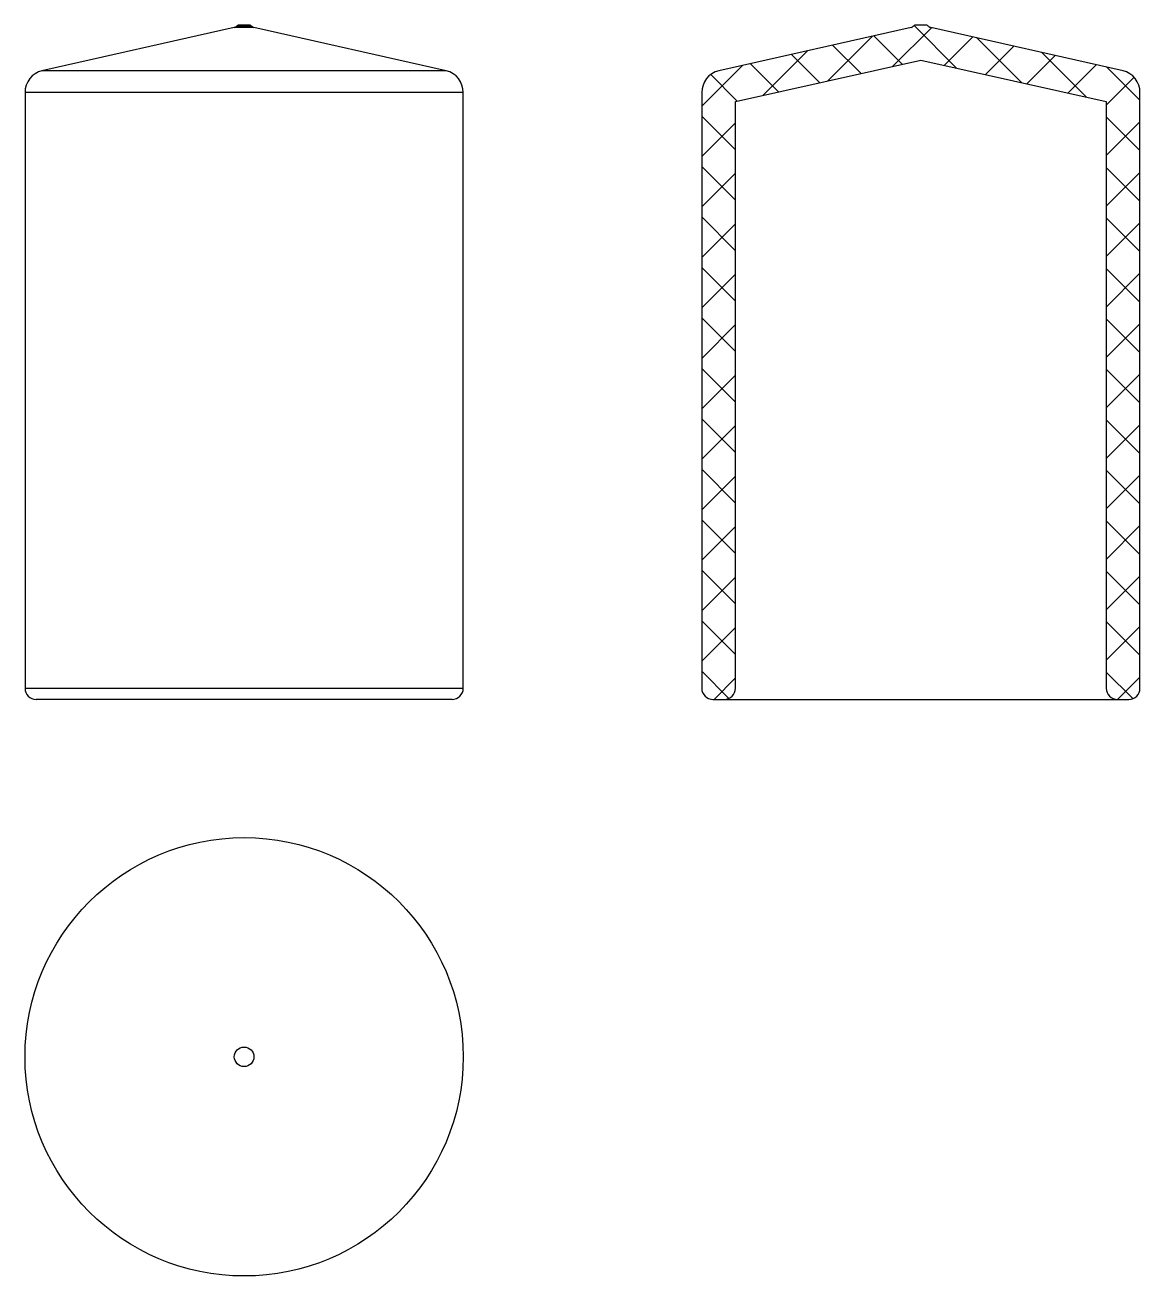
# Model space of a CAD drawing. Header units: millimetres. Extents: x 4.9 to 54.5, y -1.4 to 54.3.
import ezdxf

# ---------------------------------------------------------------- set-up
doc = ezdxf.new("R2010")
doc.units = ezdxf.units.MM

msp = doc.modelspace()

# ---------------------------------------------------------------- hatches: boundary and pattern name
at = {"linetype": 'Continuous', "lineweight": 18}
h = msp.add_hatch(dxfattribs=at)
h.set_pattern_fill('ANSI37', scale=0.5, style=0)
h.set_pattern_definition([(45, (0, 4.4094), (-1.122532, 1.122532), []), (135, (0, 4.4094), (-1.122532, -1.122532), [])])
h.paths.add_polyline_path([(54.522, 51.261, 0.358867), (53.713, 52.242), (45.219, 54.148, -0.126422), (45.129, 54.191), (45.1, 54.214, 0.175676), (44.972, 54.261), (44.572, 54.261, 0.200663), (44.429, 54.203, -0.135768), (44.336, 54.15), (35.776, 52.23, 0.343108), (35.022, 51.261), (35.022, 24.761, 0.414214), (35.522, 24.261), (36.022, 24.261, 0.414214), (36.522, 24.761), (36.522, 50.86), (44.772, 52.694), (53.022, 50.86), (53.022, 24.761, 0.414214), (53.522, 24.261), (54.022, 24.261, 0.414214), (54.522, 24.761)])

# ---------------------------------------------------------------- linework, layer by layer
at = {"color": 7, "linetype": 'Continuous', "lineweight": 25}
for p, q in [((14.223, 54.15), (5.663, 52.23)), ((15.095, 54.15), (14.223, 54.15)), ((14.331, 54.214), (14.302, 54.191)), ((15.016, 54.191), (14.302, 54.191)), ((14.987, 54.214), (14.331, 54.214)), ((14.859, 54.261), (14.459, 54.261)), ((15.016, 54.191), (14.987, 54.214)), ((23.655, 52.23), (15.095, 54.15)), ((44.336, 54.15), (35.776, 52.23)), ((44.444, 54.214), (44.415, 54.191)), ((44.972, 54.261), (44.572, 54.261)), ((45.129, 54.191), (45.1, 54.214)), ((53.768, 52.23), (45.208, 54.15)), ((36.522, 50.86), (44.772, 52.694)), ((44.772, 52.694), (53.022, 50.86)), ((23.655, 52.23), (5.663, 52.23)), ((4.909, 51.261), (4.909, 24.761)), ((24.409, 51.261), (4.909, 51.261)), ((24.409, 24.761), (24.409, 51.261)), ((35.022, 51.261), (35.022, 24.761)), ((54.522, 24.761), (54.522, 51.261)), ((36.522, 24.761), (36.522, 50.86)), ((53.022, 50.86), (53.022, 24.761)), ((4.909, 24.761), (24.409, 24.761)), ((23.909, 24.261), (5.409, 24.261)), ((35.522, 24.261), (54.022, 24.261))]:
    msp.add_line(p, q, dxfattribs=at)
for radius in [9.75, 0.436]:
    msp.add_circle((14.659, 8.362), radius)
for centre, radius, start, end in [((14.174, 54.344), 0.2, 284.25, 309.8554), ((14.459, 54.061), 0.2, 90, 129.8554), ((14.859, 54.061), 0.2, 50.1446, 90), ((15.144, 54.344), 0.2, 230.1446, 255.75), ((44.287, 54.344), 0.2, 284.25, 309.8554), ((44.572, 54.061), 0.2, 90, 129.8554), ((44.972, 54.061), 0.2, 50.1446, 90), ((45.257, 54.344), 0.2, 230.1446, 255.75), ((5.909, 51.261), 1, 104.25, 180), ((23.409, 51.261), 1, 0, 75.75), ((36.022, 51.261), 1, 104.25, 180), ((53.522, 51.261), 1, 0, 75.75), ((5.409, 24.761), 0.5, 180, 270), ((23.909, 24.761), 0.5, 270, 0), ((35.522, 24.761), 0.5, 180, 270), ((36.022, 24.761), 0.5, 270, 0), ((53.522, 24.761), 0.5, 180, 270), ((54.022, 24.761), 0.5, 270, 0)]:
    msp.add_arc(centre, radius, start, end, dxfattribs=at)

doc.saveas('drawing.dxf')
